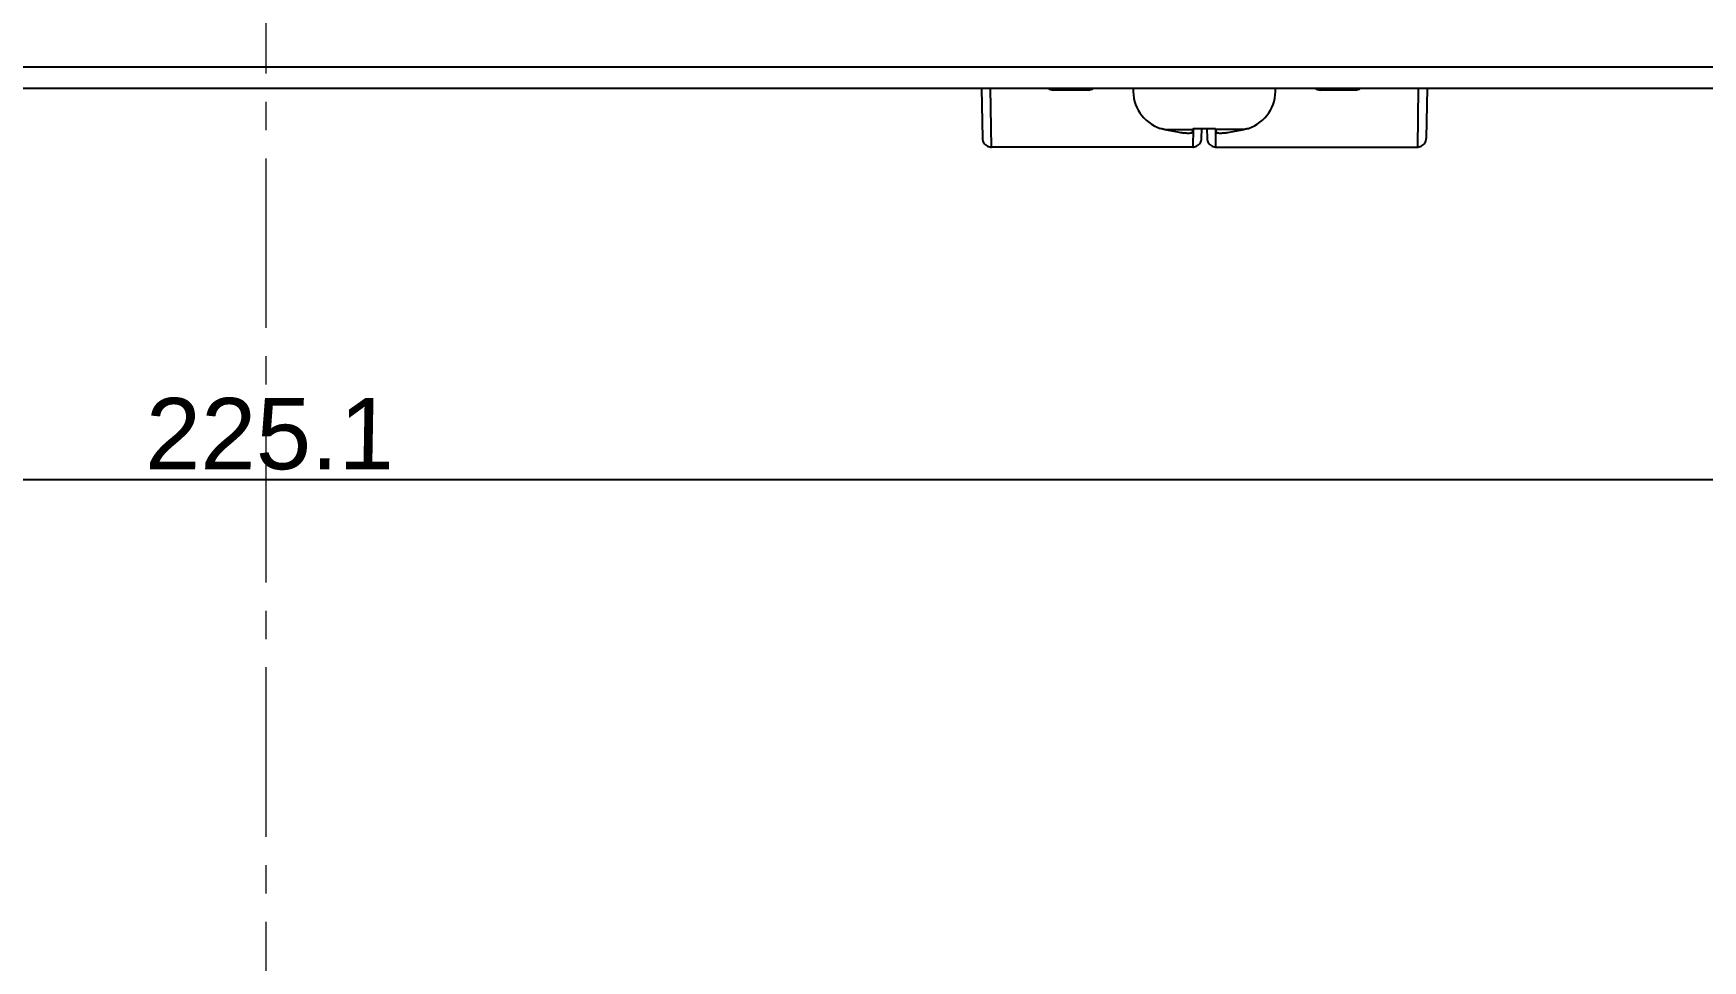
# Model space of a CAD drawing. Header units: millimetres. Extents: x -1493 to -686, y 1310 to 1867.
# Drawn here: x -1154.3 to -1060.6, y 1641 to 1693.1 of the extents above; entities that cross this region are included whole.
import ezdxf

# ---------------------------------------------------------------- set-up
doc = ezdxf.new("R2010")
doc.units = ezdxf.units.MM
doc.header["$PDMODE"] = 3
doc.header["$PDSIZE"] = 1.5
doc.linetypes.add('CENTER', pattern=[17.8, 10.75, -2.35, 2.35, -2.35])
doc.linetypes.add('CENTER2', pattern=[28.575, 19.05, -3.175, 3.175, -3.175])
doc.layers.get('0').update_dxf_attribs({"linetype": 'CONTINUOUS'})
doc.layers.get('Defpoints').update_dxf_attribs({"linetype": 'CONTINUOUS'})
doc.layers.add('3', color=112, linetype='CENTER', lineweight=15)
doc.layers.add('Dim', color=1, linetype='CONTINUOUS')
doc.styles.add('OMI-1', font='arial.ttf', dxfattribs={"oblique": 1})
doc.dimstyles.new('1', dxfattribs={"dimtxt": 4, "dimasz": 2.5, "dimexe": 0.8, "dimexo": 0.3, "dimgap": 0.5, "dimtad": 1, "dimtoh": 1, "dimdec": 1, "dimzin": 0, "dimdsep": 46, "dimtxsty": 'OMI-1', "dimcen": 0, "dimclrd": 256, "dimclre": 256, "dimclrt": 256, "dimadec": 0, "dimazin": 0, "dimtfac": 0.8, "dimtdec": 1, "dimtix": 1, "dimtmove": 0, "dimatfit": 3, "dimfxl": 1, "dimtolj": 1, "dimtzin": 0, "dimarcsym": 0})

# ---------------------------------------------------------------- blocks, each defined once
blk = doc.blocks.new('*D26')
at = {"layer": 'Defpoints', "color": 0, "transparency": 16777216}
for p in [(-1253.611, 1701.931), (-1028.561, 1701.931), (-1028.561, 1668.035)]:
    blk.add_point(p, dxfattribs=at)
at = {"layer": 'Dim', "lineweight": -2, "transparency": 16777216}
for p, q in [((-1253.611, 1701.631), (-1253.611, 1667.235)), ((-1028.561, 1701.631), (-1028.561, 1667.235)), ((-1251.111, 1668.035), (-1031.061, 1668.035))]:
    blk.add_line(p, q, dxfattribs=at)
at = {"layer": 'Dim', "transparency": 16777216}
for points in [[(-1251.111, 1668.452), (-1251.111, 1667.618), (-1253.611, 1668.035)], [(-1031.061, 1667.618), (-1031.061, 1668.452), (-1028.561, 1668.035)]]:
    blk.add_solid(points, dxfattribs=at)
at = {"layer": 'Dim', "transparency": 16777216, "insert": (-1141.086, 1670.577), "char_height": 4, "attachment_point": 5, "style": 'OMI-1'}
blk.add_mtext('\\A1;225.1', dxfattribs=at)

msp = doc.modelspace()

# ---------------------------------------------------------------- linework, layer by layer
at = {"color": 7, "linetype": 'Continuous'}
for p, q in [((-1243.461, 1691.193), (-1038.661, 1691.193)), ((-1244.661, 1689.993), (-1037.461, 1689.993)), ((-1101.075, 1689.993), (-1101.026, 1687.184)), ((-1100.526, 1686.693), (-1100.576, 1689.993)), ((-1095.076, 1689.893), (-1097.047, 1689.893)), ((-1080.076, 1689.893), (-1082.047, 1689.893)), ((-1076.547, 1689.993), (-1076.596, 1686.693)), ((-1076.047, 1689.993), (-1076.096, 1687.184)), ((-1101.026, 1687.184), (-1101.021, 1687.117)), ((-1101.021, 1687.117), (-1101.006, 1687.05)), ((-1101.006, 1687.05), (-1100.981, 1686.985)), ((-1100.981, 1686.985), (-1100.948, 1686.924)), ((-1100.948, 1686.924), (-1100.906, 1686.868)), ((-1100.906, 1686.868), (-1100.857, 1686.818)), ((-1091.033, 1687.736), (-1090.95, 1687.736)), ((-1090.785, 1687.689), (-1089.206, 1687.689)), ((-1089.234, 1687.527), (-1089.197, 1687.736)), ((-1089.198, 1687.73), (-1089.214, 1686.693)), ((-1089.199, 1687.665), (-1089.201, 1687.56)), ((-1089.201, 1687.56), (-1089.201, 1687.527)), ((-1089.197, 1687.736), (-1087.926, 1687.736)), ((-1088.883, 1686.818), (-1088.834, 1686.868)), ((-1088.834, 1686.868), (-1088.793, 1686.924)), ((-1088.793, 1686.924), (-1088.759, 1686.985)), ((-1088.759, 1686.985), (-1088.735, 1687.05)), ((-1088.735, 1687.05), (-1088.72, 1687.117)), ((-1088.72, 1687.117), (-1088.714, 1687.184)), ((-1088.714, 1687.184), (-1088.704, 1687.736)), ((-1088.419, 1687.736), (-1088.409, 1687.184)), ((-1088.409, 1687.184), (-1088.403, 1687.117)), ((-1088.403, 1687.117), (-1088.388, 1687.05)), ((-1088.388, 1687.05), (-1088.364, 1686.985)), ((-1088.364, 1686.985), (-1088.33, 1686.924)), ((-1088.33, 1686.924), (-1088.289, 1686.868)), ((-1088.289, 1686.868), (-1088.24, 1686.818)), ((-1087.926, 1687.736), (-1087.889, 1687.527)), ((-1087.909, 1686.693), (-1087.924, 1687.73)), ((-1087.922, 1687.56), (-1087.924, 1687.665)), ((-1087.909, 1686.693), (-1087.922, 1687.56)), ((-1086.338, 1687.689), (-1087.917, 1687.689)), ((-1086.173, 1687.736), (-1086.09, 1687.736)), ((-1076.266, 1686.818), (-1076.217, 1686.868)), ((-1076.217, 1686.868), (-1076.175, 1686.924)), ((-1076.175, 1686.924), (-1076.142, 1686.985)), ((-1076.142, 1686.985), (-1076.117, 1687.05)), ((-1076.117, 1687.05), (-1076.102, 1687.117)), ((-1076.102, 1687.117), (-1076.096, 1687.184)), ((-1100.857, 1686.818), (-1100.802, 1686.776)), ((-1100.802, 1686.776), (-1100.742, 1686.742)), ((-1100.742, 1686.742), (-1100.679, 1686.717)), ((-1100.679, 1686.717), (-1100.614, 1686.701)), ((-1100.614, 1686.701), (-1100.547, 1686.694)), ((-1100.547, 1686.694), (-1100.526, 1686.693)), ((-1089.214, 1686.693), (-1100.526, 1686.693)), ((-1089.214, 1686.693), (-1089.193, 1686.694)), ((-1089.193, 1686.694), (-1089.127, 1686.701)), ((-1089.127, 1686.701), (-1089.062, 1686.717)), ((-1089.062, 1686.717), (-1088.998, 1686.742)), ((-1088.998, 1686.742), (-1088.938, 1686.776)), ((-1088.938, 1686.776), (-1088.883, 1686.818)), ((-1088.24, 1686.818), (-1088.185, 1686.776)), ((-1088.185, 1686.776), (-1088.125, 1686.742)), ((-1088.125, 1686.742), (-1088.061, 1686.717)), ((-1088.061, 1686.717), (-1087.996, 1686.701)), ((-1087.996, 1686.701), (-1087.93, 1686.694)), ((-1087.93, 1686.694), (-1087.909, 1686.693)), ((-1087.909, 1686.693), (-1076.596, 1686.693)), ((-1076.596, 1686.693), (-1076.576, 1686.694)), ((-1076.576, 1686.694), (-1076.509, 1686.701)), ((-1076.509, 1686.701), (-1076.444, 1686.717)), ((-1076.444, 1686.717), (-1076.381, 1686.742)), ((-1076.381, 1686.742), (-1076.321, 1686.776)), ((-1076.321, 1686.776), (-1076.266, 1686.818))]:
    msp.add_line(p, q, dxfattribs=at)
for centre, radius, start, end in [((-1097.047, 1690.393), 0.5, 233.1502, 270), ((-1095.075, 1690.393), 0.5, 270, 306.8498), ((-1090.31, 1689.868), 2.252, 176.8269, 251.25888), ((-1086.813, 1689.868), 2.252, 288.74112, 3.1731), ((-1082.047, 1690.393), 0.5, 233.1502, 270), ((-1080.075, 1690.393), 0.5, 270, 306.8498), ((-1090.202, 1690.052), 2.434, 252.10966, 256.15325), ((-1088.563, 1696.703), 9.284, 256.15193, 261.24571), ((-1088.56, 1696.703), 9.284, 278.75429, 283.84807), ((-1086.921, 1690.052), 2.434, 283.84675, 287.89034)]:
    msp.add_arc(centre, radius, start, end, dxfattribs=at)
for points, knots in [([(-1089.976, 1687.527), (-1089.928, 1687.52), (-1089.835, 1687.507), (-1089.699, 1687.492), (-1089.592, 1687.485), (-1089.512, 1687.481), (-1089.444, 1687.48), (-1089.383, 1687.482), (-1089.329, 1687.487), (-1089.297, 1687.492), (-1089.272, 1687.499), (-1089.25, 1687.507), (-1089.236, 1687.519), (-1089.234, 1687.527)], [0, 0, 0, 0, 0.1903, 0.372914, 0.541219, 0.61805, 0.689051, 0.811118, 0.861235, 0.903635, 0.938216, 0.965174, 1, 1, 1, 1]), ([(-1087.889, 1687.527), (-1087.887, 1687.519), (-1087.873, 1687.507), (-1087.851, 1687.499), (-1087.825, 1687.492), (-1087.794, 1687.487), (-1087.74, 1687.482), (-1087.679, 1687.48), (-1087.611, 1687.481), (-1087.531, 1687.485), (-1087.423, 1687.492), (-1087.288, 1687.507), (-1087.195, 1687.52), (-1087.147, 1687.527)], [0, 0, 0, 0, 0.034827, 0.061786, 0.096369, 0.138771, 0.188889, 0.310957, 0.381956, 0.458786, 0.627089, 0.809703, 1, 1, 1, 1])]:
    msp.add_open_spline(points, degree=3, knots=knots, dxfattribs=at)
at = {"layer": '3', "linetype": 'CENTER2', "ltscale": 0.5}
msp.add_line((-1141.261, 1376.498), (-1141.261, 1831.378), dxfattribs=at)

# ---------------------------------------------------------------- dimensions: what is measured, and where the dimension line sits
at = {"layer": 'Dim'}
dim = msp.add_linear_dim(base=(-1028.561437272, 1668.034862208), p1=(-1253.611437272, 1701.931398751), p2=(-1028.561437272, 1701.931398751), dimstyle='1', dxfattribs=at)
dim.commit()
dim.dimension.update_dxf_attribs({"geometry": '*D26', "text_midpoint": (-1141.086437272, 1670.577154159)})

doc.saveas('drawing.dxf')
